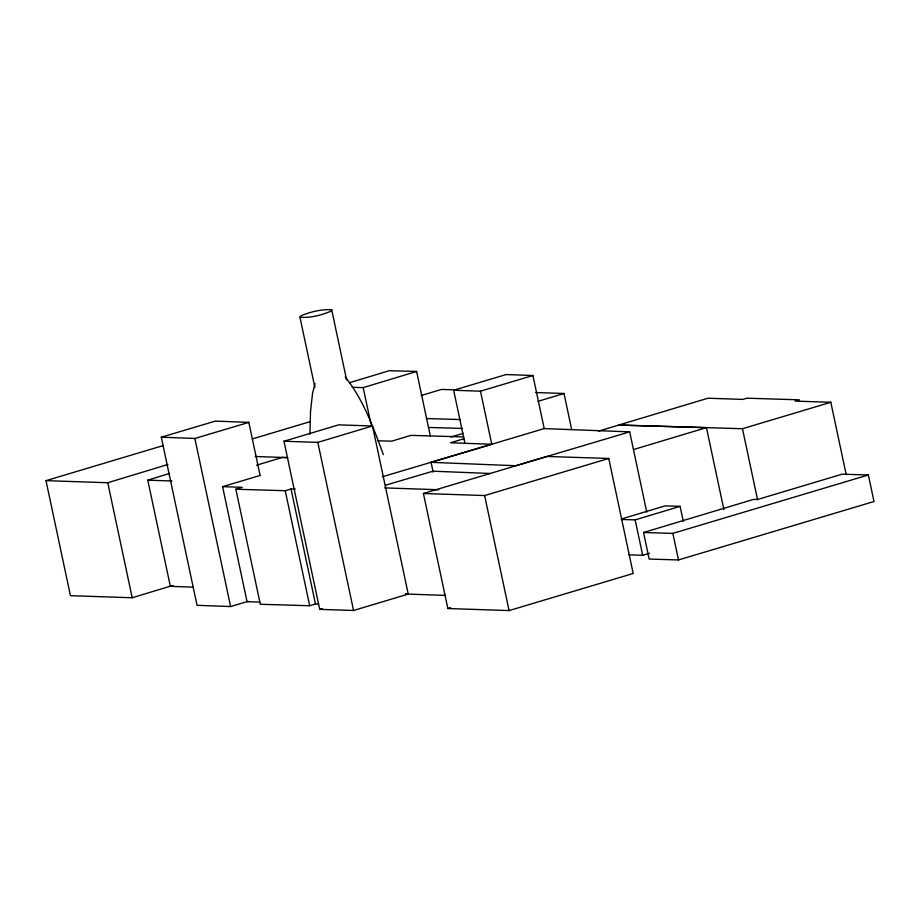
<?xml version="1.0" encoding="UTF-8"?>
<svg xmlns="http://www.w3.org/2000/svg" width="920" height="920" viewBox="0 0 920 920"><rect width="100%" height="100%" fill="white"/><g stroke="black" fill="none" stroke-linecap="round" stroke-linejoin="round"><path stroke-width="1.38" d="M309.948 434.136L310.5 411.596L312.57 393.185L315.054 383.49M299.954 317.216L300.99 315.721C310.661 311.891 321.229 309.074 331.683 309.729L331.43 310.983C321.62 315.146 310.649 318.101 299.954 317.216L314.881 387.435M193.005 587.144L170.349 586.327L147.775 480.148L169.475 473.455M170.349 586.327L173.052 585.488M171.856 585.718L132.204 597.758L70.449 595.677L46 480.654L107.755 482.735L167.923 464.473M318.332 604.083L315.479 603.991L309.683 605.74L260.314 604.268L235.865 489.244L242.19 487.324L222.594 486.645L247.043 601.668L259.635 602.106M349.497 382.72L389.217 370.714L416.61 371.461L430.307 435.907M352.245 387.308L363.204 387.607L416.61 371.461M537.958 401.361L564.006 393.484L571.688 429.628M235.865 489.244L285.234 490.716L291.03 488.968L295.308 489.106M421.13 395.542L441.496 389.424L455.457 389.884M283.981 441.243L338.663 424.856L372.508 425.983L408.238 594.09L353.556 610.489L319.711 609.362L283.981 441.243L317.825 442.37L372.508 425.983M256.507 465.209L282.325 457.447L287.776 457.631L255.265 456.492M464.036 438.713L450.535 442.773L491.763 444.268L382.341 476.755M598.403 431.181L707.917 398.222L742.808 399.406L746.856 398.199L799.319 399.843L795.121 401.108L830.817 402.281L846.181 474.582M423.407 493.488L546.928 456.469L608.752 458.459L633.202 573.482L509.07 610.581L447.856 608.522L423.407 493.488L484.621 495.558L608.752 458.459M633.455 449.569L706.456 427.627L723.89 509.668M319.711 609.362L322.448 608.545M621.356 519.006L665.125 505.885L680.11 506.356L683.295 521.329M621.368 519.455L635.156 519.88L680.11 506.356M643.529 532.507L753.56 499.387L757.516 499.502L842.133 474.191L868.353 474.973L874 501.515L678.488 559.947L649.163 559.049L643.529 532.507L672.842 533.393L868.353 474.973M447.856 608.522L450.604 607.694M628.889 554.852L642.678 555.278L649.497 553.23M248.135 601.346L230.609 606.567L197.03 605.303L161.299 437.195L215.337 421.095L248.825 422.383L260.142 475.617M46 480.654L163.139 445.591M161.299 437.195L194.867 438.46L248.825 422.383M252.264 438.966L309.867 421.728M464.945 443.474L453.64 390.241L506.08 374.555L532.922 375.509L544.237 428.743M453.64 390.241L480.481 391.184L532.922 375.509M222.594 486.645L260.107 475.467M450.972 436.977L463.197 433.331M433.147 472.155L431.054 462.334L544.214 428.593L629.694 431.871L646.76 512.129M706.456 427.627L618.838 425.051L742.474 428.72L830.817 402.281M385.514 485.231L432.94 471.19L490.371 473.489M629.694 431.871L515.775 465.727L431.054 462.334M428.375 427.455L462.495 428.433M377.74 440.795L391.667 441.174L410.918 435.367L463.726 436.919M426.213 418.554L460.529 419.566M535.578 392.529L564.006 393.484M405.421 593.998L408.238 594.09M384.514 487.887L438.725 489.75M405.651 594.009L445.602 595.389M147.775 480.148L171.856 481.01M345.218 377.016C363.388 399.683 373.405 427.616 383.353 454.572M742.474 428.72L757.551 499.629M672.842 533.393L678.488 559.947M635.156 519.88L642.678 555.278M480.481 391.184L491.797 444.417M484.621 495.558L509.07 610.581M363.204 387.607L370.944 424.039M331.683 309.729L346.61 379.948M317.825 442.37L353.556 610.489M291.03 488.968L315.479 603.991M285.234 490.716L309.683 605.74M194.867 438.46L230.609 606.567M107.755 482.735L132.204 597.758"/></g></svg>
